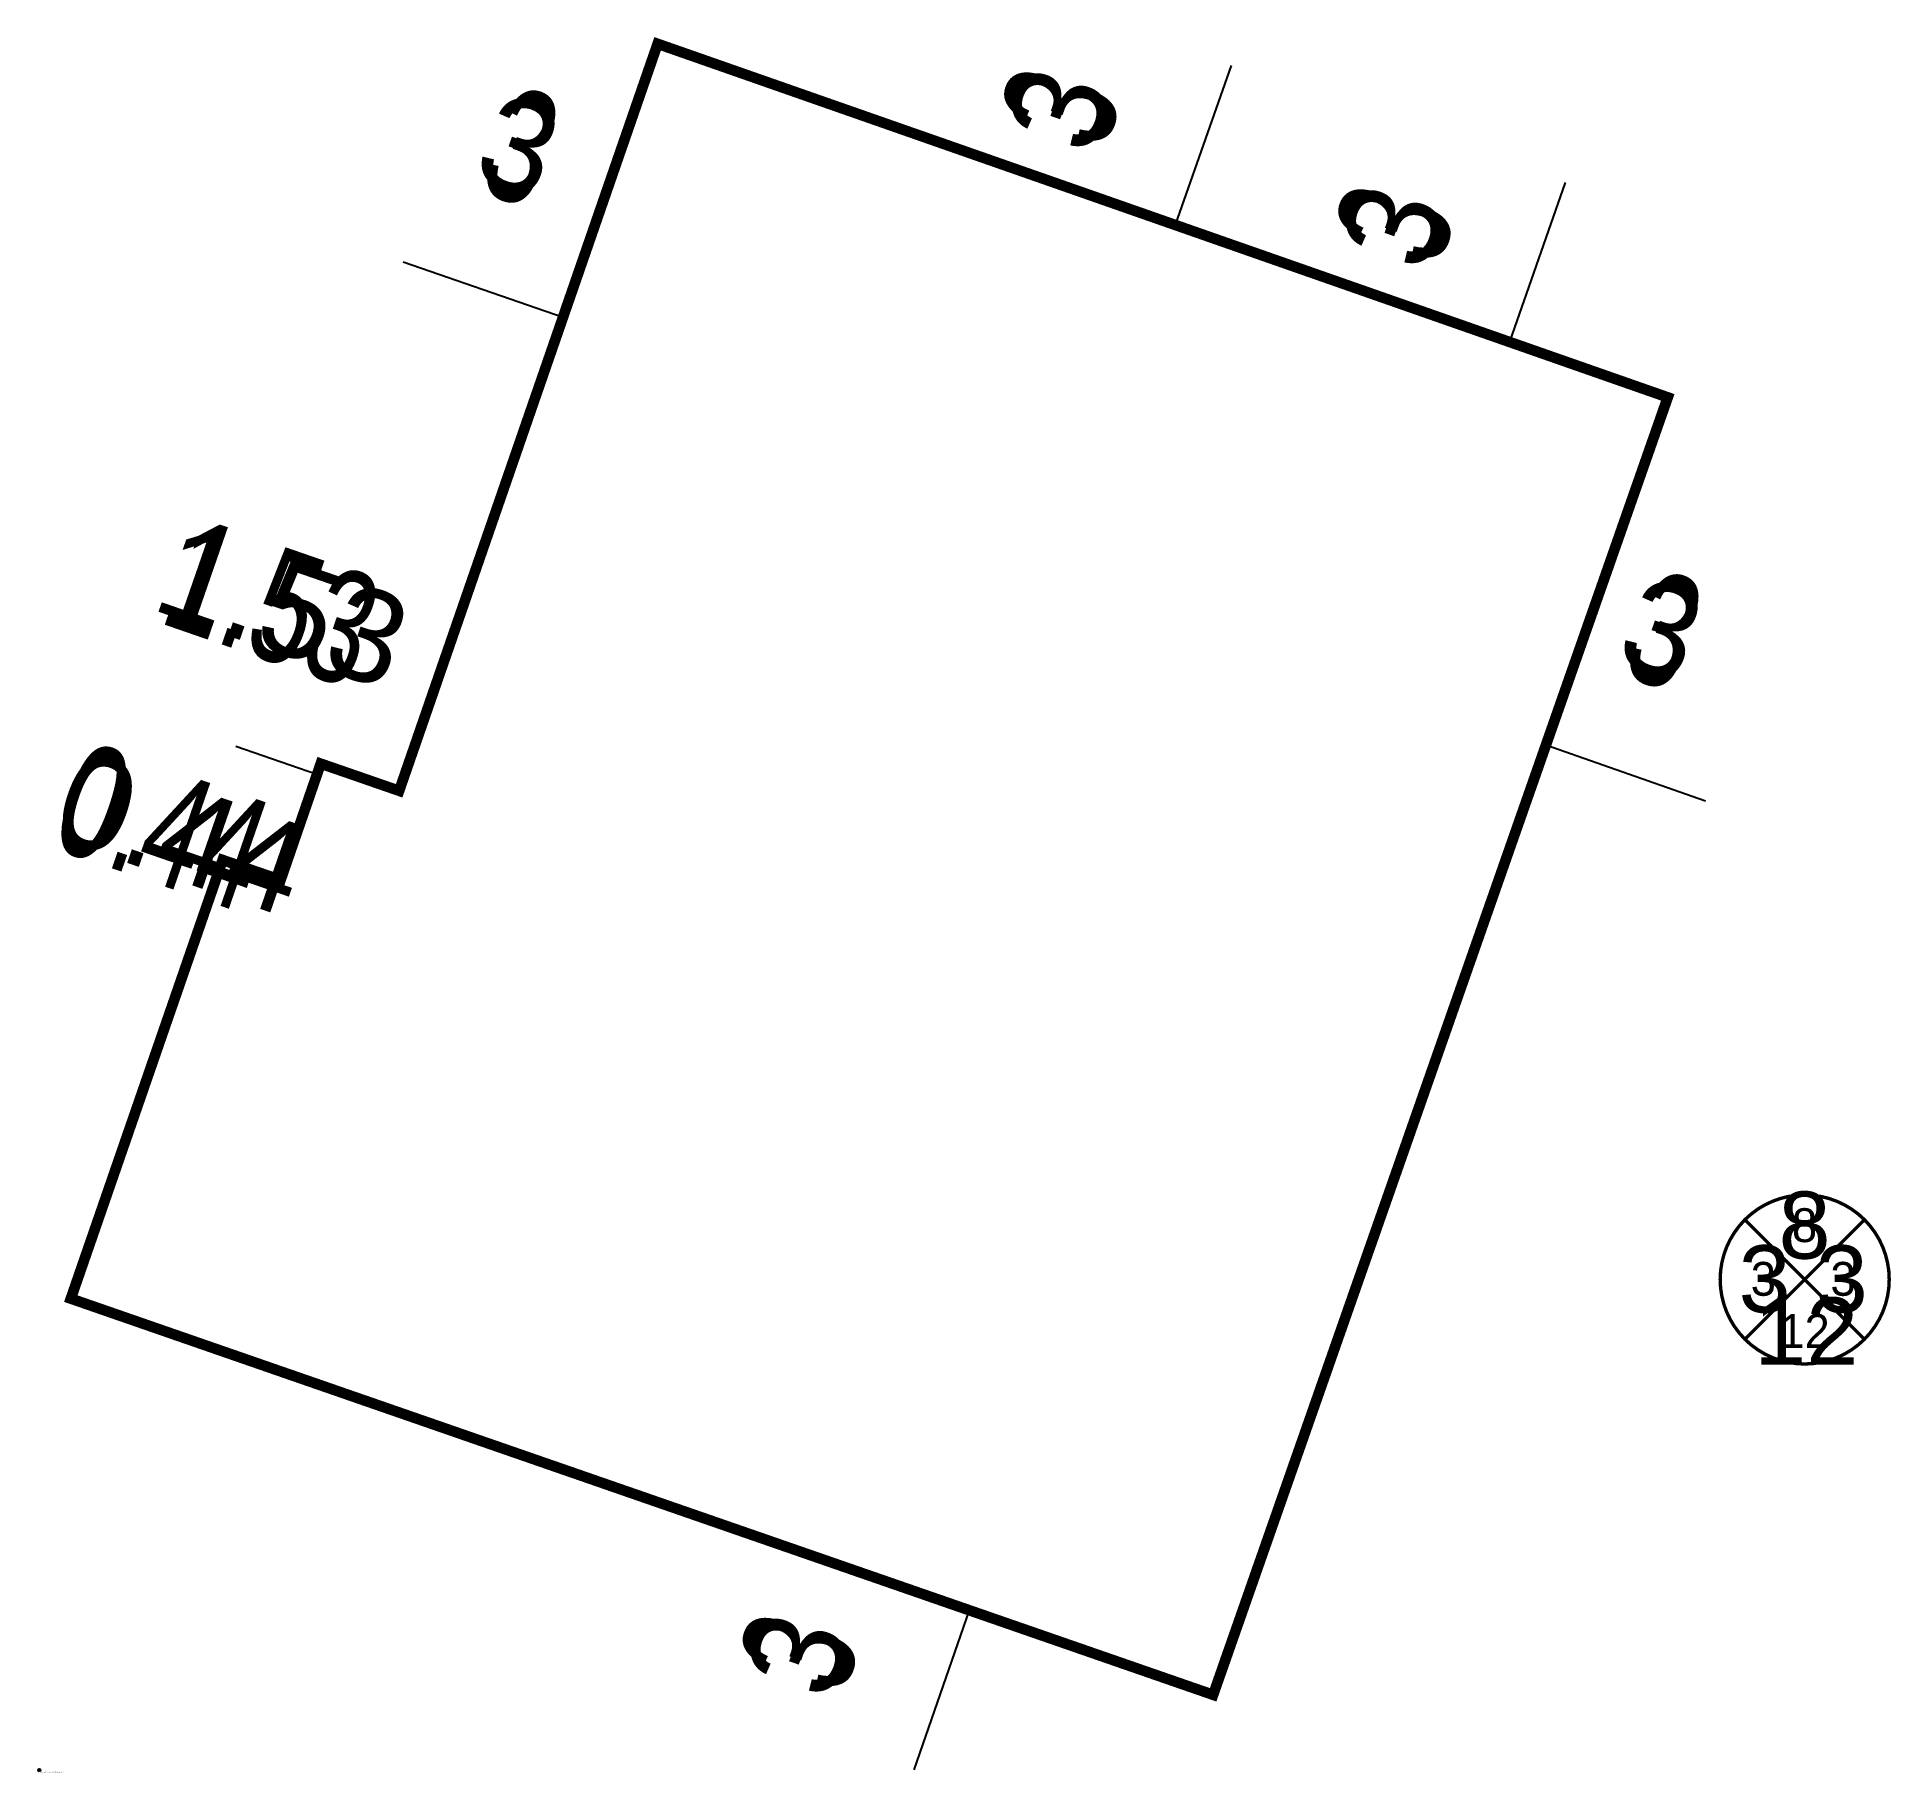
# Model space of a CAD drawing. Extents: x 186704.5 to 186737.4, y 654681.3 to 654712.1.
import ezdxf
from ezdxf.enums import TextEntityAlignment as Align

# ---------------------------------------------------------------- set-up
doc = ezdxf.new("R2010")
doc.units = 0
doc.linetypes.add('KB', pattern=[11, 7, -1.5, 1, -1.5])
for name, color, linetype in [('dim', 4, 'Continuous'), ('HEB_ENTITY', 130, 'Continuous'), ('LIKB', 242, 'KB'), ('srozeta', 7, 'Continuous'), ('VER', 1, 'Continuous')]:
    doc.layers.add(name, color=color, linetype=linetype)
doc.styles.add('hebtxt', font='hebtxt.shx')
doc.styles.add('iso', font='iso.shx')
doc.styles.add('MAVAT_ADP_STYLE', font='arial.ttf')

# ---------------------------------------------------------------- blocks, each defined once
blk = doc.blocks.new('rozeta')
at = {"layer": 'srozeta', "const_width": 0.5}
blk.add_lwpolyline([(12.5, 0, 1), (-12.5, 0, 1)], format="xyb", close=True, dxfattribs=at)
for points in [[(8.84, -8.84), (-8.84, 8.84)], [(8.84, 8.84), (-8.84, -8.84)]]:
    blk.add_lwpolyline(points, dxfattribs=at)
at = {"layer": 'srozeta', "style": 'hebtxt'}
blk.add_attdef('ROADNO', text='', height=5, dxfattribs=at).set_placement((-0.02, 8.03), align=Align.MIDDLE)
blk.add_attdef('KBL', text='', height=5, dxfattribs=at).set_placement((-4.26, 0.09), align=Align.MIDDLE_RIGHT)
blk.add_attdef('KBR', text='', height=5, dxfattribs=at).set_placement((3.81, 0.09), align=Align.MIDDLE_LEFT)
blk.add_attdef('WIDTH', text='', height=5, dxfattribs=at).set_placement((-0.02, -10.12), align=Align.CENTER)
blk = doc.blocks.new('dim', base_point=(239887.559527, 732905.39089))
at = {"layer": 'dim', "style": 'hebtxt', "width": 0.7}
blk.add_attdef('NUMBER', (239887.559527, 732905.39089), '', height=1, dxfattribs=at)
blk = doc.blocks.new('HEB_ENTITY')
at = {"style": 'MAVAT_ADP_STYLE'}
for tag in ['BLKNAME', 'PROMPT', 'BLKNUM', 'HEIGHT', 'XBASE', 'YBASE', 'WIDTH', 'TAG', 'VAL']:
    blk.add_attdef(tag, text='', height=2, dxfattribs=at).set_placement((0, 0), align=Align.MIDDLE_CENTER)
blk = doc.blocks.new('VER')
for points in [[(-1.5, 1, 0.2, 0.2, 0), (1.5, 1, 0.2, 0.2, 0), (1.5, 1, 0.2, 0.2, 0)], [(0, 1, 0.2, 0.2, 0), (0, 0, 0.2, 0.2, 0), (0, -1.5, 0.2, 0.2, 0)]]:
    blk.add_lwpolyline(points, format="xyseb")
blk.add_circle((0, 0), 2)
at = {"style": 'MAVAT_ADP_STYLE'}
blk.add_attdef('VER_NO', (-4, -5), '', height=2, dxfattribs=at)

msp = doc.modelspace()

# ---------------------------------------------------------------- linework, layer by layer
at = {"layer": 'dim'}
for points in [[(186725.717, 654711.56), (186724.726, 654708.729)], [(186725.717, 654711.56), (186724.726, 654708.729)], [(186725.717, 654711.56), (186724.726, 654708.729)], [(186725.717, 654711.56), (186724.726, 654708.729)], [(186725.717, 654711.56), (186724.726, 654708.729)], [(186725.717, 654711.56), (186724.726, 654708.729)], [(186725.717, 654711.56), (186724.726, 654708.729)], [(186731.646, 654709.485), (186730.655, 654706.654)], [(186731.646, 654709.485), (186730.655, 654706.654)], [(186731.646, 654709.485), (186730.655, 654706.654)], [(186711.026, 654708.073), (186713.861, 654707.092)], [(186711.026, 654708.073), (186713.861, 654707.092)], [(186711.026, 654708.073), (186713.861, 654707.092)], [(186711.026, 654708.073), (186713.861, 654707.092)], [(186711.026, 654708.073), (186713.861, 654707.092)], [(186711.026, 654708.073), (186713.861, 654707.092)], [(186711.026, 654708.073), (186713.861, 654707.092)], [(186708.053, 654699.48), (186709.495, 654698.981)], [(186708.053, 654699.48), (186709.495, 654698.981)], [(186708.053, 654699.48), (186709.495, 654698.981)], [(186734.134, 654698.504), (186731.303, 654699.496)], [(186734.134, 654698.504), (186731.303, 654699.496)], [(186734.134, 654698.504), (186731.303, 654699.496)], [(186734.134, 654698.504), (186731.303, 654699.496)], [(186734.134, 654698.504), (186731.303, 654699.496)], [(186734.134, 654698.504), (186731.303, 654699.496)], [(186734.134, 654698.504), (186731.303, 654699.496)], [(186720.093, 654681.311), (186721.077, 654684.145)], [(186720.093, 654681.311), (186721.077, 654684.145)], [(186720.093, 654681.311), (186721.077, 654684.145)]]:
    msp.add_lwpolyline(points, dxfattribs=at)
at = {"layer": 'LIKB', "const_width": 0.188}
msp.add_lwpolyline([(186705.126, 654689.676), (186725.398, 654682.645), (186733.466, 654705.67), (186715.54, 654711.944), (186710.953, 654698.688), (186709.561, 654699.17), (186708.849, 654697.105), (186707.82, 654697.46), (186705.126, 654689.676)], dxfattribs=at)

# ---------------------------------------------------------------- block references
at = {"layer": 'dim', "linetype": 'ByBlock'}
ref = msp.add_blockref('dim', (186723.457, 654710.021), dxfattribs=dict(at, xscale=2, yscale=2, zscale=2, rotation=70.70995378081129))
ref.add_attrib('NUMBER', '3', (186723.457, 654710.021), dxfattribs={"layer": '0', "height": 2, "rotation": 430.71, "style": 'hebtxt', "width": 0.7})
ref = msp.add_blockref('dim', (186712.314, 654709.347), dxfattribs=dict(at, xscale=2, yscale=2, zscale=2, rotation=340.9106107134915))
ref.add_attrib('NUMBER', '3', (186712.314, 654709.347), dxfattribs={"layer": '0', "height": 2, "rotation": 340.9106, "style": 'hebtxt', "width": 0.7})
ref = msp.add_blockref('dim', (186729.386, 654707.946), dxfattribs=dict(at, xscale=2, yscale=2, zscale=2, rotation=70.70995378081129))
ref.add_attrib('NUMBER', '3', (186729.386, 654707.946), dxfattribs={"layer": '0', "height": 2, "rotation": 430.71, "style": 'hebtxt', "width": 0.7})
ref = msp.add_blockref('dim', (186706.659, 654701.682), dxfattribs=dict(at, xscale=2, yscale=2, zscale=2, rotation=340.9106107144996))
ref.add_attrib('NUMBER', '1.53', (186706.659, 654701.682), dxfattribs={"layer": '0', "height": 2, "rotation": 340.9106, "style": 'hebtxt', "width": 0.7})
ref = msp.add_blockref('dim', (186732.595, 654700.765), dxfattribs=dict(at, xscale=2, yscale=2, zscale=2, rotation=340.6885996598833))
ref.add_attrib('NUMBER', '3', (186732.595, 654700.765), dxfattribs={"layer": '0', "height": 2, "rotation": 340.6886, "style": 'hebtxt', "width": 0.7})
ref = msp.add_blockref('dim', (186704.71, 654697.709), dxfattribs=dict(at, xscale=2, yscale=2, zscale=2, rotation=340.9106107080716))
ref.add_attrib('NUMBER', '0.44', (186704.71, 654697.709), dxfattribs={"layer": '0', "height": 2, "rotation": 340.9106, "style": 'hebtxt', "width": 0.7})
ref = msp.add_blockref('dim', (186718.82, 654682.599), dxfattribs=dict(at, xscale=2, yscale=2, zscale=2, rotation=70.85881034089796))
ref.add_attrib('NUMBER', '3', (186718.82, 654682.599), dxfattribs={"layer": '0', "height": 2, "rotation": 70.8588, "style": 'hebtxt', "width": 0.7})
at = {"layer": 'HEB_ENTITY'}
ref = msp.add_blockref('HEB_ENTITY', (186722.667, 654710.792), dxfattribs=dict(at, xscale=0.1, yscale=0.1, zscale=0.1, rotation=70.70995378081129))
ref.add_attrib('VAL', '3', dxfattribs={"layer": '0', "height": 1.64, "rotation": 70.71, "style": 'MAVAT_ADP_STYLE'}).set_placement((186722.667, 654710.792), align=Align.MIDDLE_CENTER)
ref = msp.add_blockref('HEB_ENTITY', (186713.082, 654710.14), dxfattribs=dict(at, xscale=0.1, yscale=0.1, zscale=0.1, rotation=340.9106107134915))
ref.add_attrib('VAL', '3', dxfattribs={"layer": '0', "height": 1.64, "rotation": 340.9106, "style": 'MAVAT_ADP_STYLE'}).set_placement((186713.082, 654710.14), align=Align.MIDDLE_CENTER)
ref = msp.add_blockref('HEB_ENTITY', (186728.596, 654708.716), dxfattribs=dict(at, xscale=0.1, yscale=0.1, zscale=0.1, rotation=70.70995378081129))
ref.add_attrib('VAL', '3', dxfattribs={"layer": '0', "height": 1.64, "rotation": 70.71, "style": 'MAVAT_ADP_STYLE'}).set_placement((186728.596, 654708.716), align=Align.MIDDLE_CENTER)
ref = msp.add_blockref('HEB_ENTITY', (186708.892, 654701.968), dxfattribs=dict(at, xscale=0.1, yscale=0.1, zscale=0.1, rotation=340.9106107144996))
ref.add_attrib('VAL', '1.53', dxfattribs={"layer": '0', "height": 1.64, "rotation": 340.9106, "style": 'MAVAT_ADP_STYLE'}).set_placement((186708.892, 654701.968), align=Align.MIDDLE_CENTER)
ref = msp.add_blockref('HEB_ENTITY', (186733.366, 654701.555), dxfattribs=dict(at, xscale=0.1, yscale=0.1, zscale=0.1, rotation=340.6885996598833))
ref.add_attrib('VAL', '3', dxfattribs={"layer": '0', "height": 1.64, "rotation": 340.6886, "style": 'MAVAT_ADP_STYLE'}).set_placement((186733.366, 654701.555), align=Align.MIDDLE_CENTER)
ref = msp.add_blockref('HEB_ENTITY', (186707.1, 654697.94), dxfattribs=dict(at, xscale=0.1, yscale=0.1, zscale=0.1, rotation=340.9106107080716))
ref.add_attrib('VAL', '0.44', dxfattribs={"layer": '0', "height": 1.64, "rotation": 340.9106, "style": 'MAVAT_ADP_STYLE'}).set_placement((186707.1, 654697.94), align=Align.MIDDLE_CENTER)
ref = msp.add_blockref('HEB_ENTITY', (186735.894, 654690.98), dxfattribs=dict(at, xscale=0.1, yscale=0.1, zscale=0.1))
ref.add_attrib('VAL', '8', dxfattribs={"layer": '0', "height": 1.19, "style": 'MAVAT_ADP_STYLE'}).set_placement((186735.894, 654690.98), align=Align.MIDDLE_CENTER)
ref = msp.add_blockref('HEB_ENTITY', (186735.185, 654690.026), dxfattribs=dict(at, xscale=0.1, yscale=0.1, zscale=0.1))
ref.add_attrib('VAL', '3', dxfattribs={"layer": '0', "height": 1.19, "style": 'MAVAT_ADP_STYLE'}).set_placement((186735.185, 654690.026), align=Align.MIDDLE_CENTER)
ref = msp.add_blockref('HEB_ENTITY', (186736.554, 654690.026), dxfattribs=dict(at, xscale=0.1, yscale=0.1, zscale=0.1))
ref.add_attrib('VAL', '3', dxfattribs={"layer": '0', "height": 1.19, "style": 'MAVAT_ADP_STYLE'}).set_placement((186736.554, 654690.026), align=Align.MIDDLE_CENTER)
ref = msp.add_blockref('HEB_ENTITY', (186735.922, 654689.101), dxfattribs=dict(at, xscale=0.1, yscale=0.1, zscale=0.1))
ref.add_attrib('VAL', '12', dxfattribs={"layer": '0', "height": 1.19, "style": 'MAVAT_ADP_STYLE'}).set_placement((186735.922, 654689.101), align=Align.MIDDLE_CENTER)
ref = msp.add_blockref('HEB_ENTITY', (186718.029, 654683.368), dxfattribs=dict(at, xscale=0.1, yscale=0.1, zscale=0.1, rotation=70.85881034089796))
ref.add_attrib('VAL', '3', dxfattribs={"layer": '0', "height": 1.64, "rotation": 70.8588, "style": 'MAVAT_ADP_STYLE'}).set_placement((186718.029, 654683.368), align=Align.MIDDLE_CENTER)
at = {"layer": 'srozeta', "xscale": 0.12, "yscale": 0.12, "zscale": 0.12}
msp.add_blockref('rozeta', (186735.896, 654690.016), dxfattribs=at).add_auto_attribs({'ROADNO': '8', 'KBR': '3', 'KBL': '3', 'WIDTH': '12'})
at = {"layer": 'VER'}
ref = msp.add_blockref('VER', (186704.566, 654681.311), dxfattribs=dict(at, xscale=0.01, yscale=0.01, zscale=0.01))
ref.add_attrib('VER_NO', '2.2.7065.16373-06/05/2019;10:05:47', (186704.526, 654681.261), dxfattribs={"layer": '0', "height": 0.02, "style": 'iso'})

doc.saveas('drawing.dxf')
